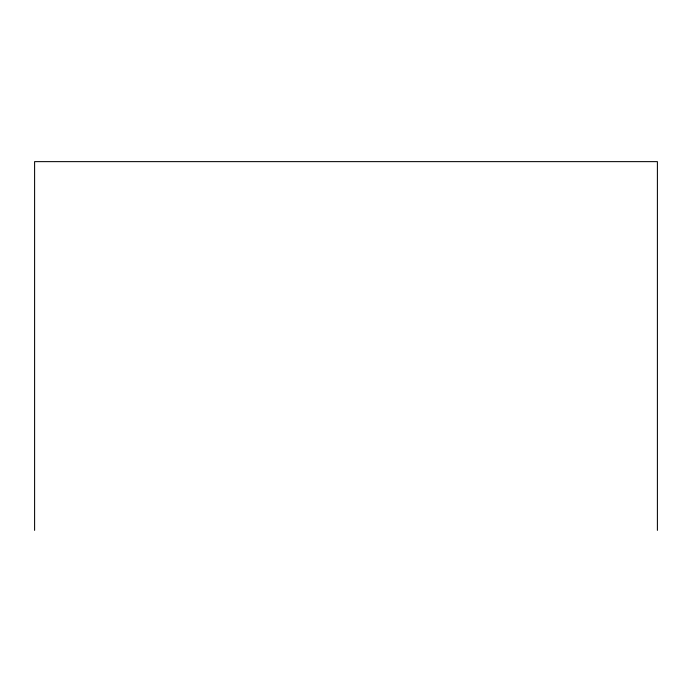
<?xml version="1.0" encoding="UTF-8"?>
<svg xmlns="http://www.w3.org/2000/svg" width="692" height="692" viewBox="0 0 692 692"><rect width="100%" height="100%" fill="white"/><g stroke="black" fill="none" stroke-linecap="round" stroke-linejoin="round"><path stroke-width="1.04" d="M657.4 530.366L657.4 161.634L34.6 161.634L34.6 530.366"/></g></svg>
